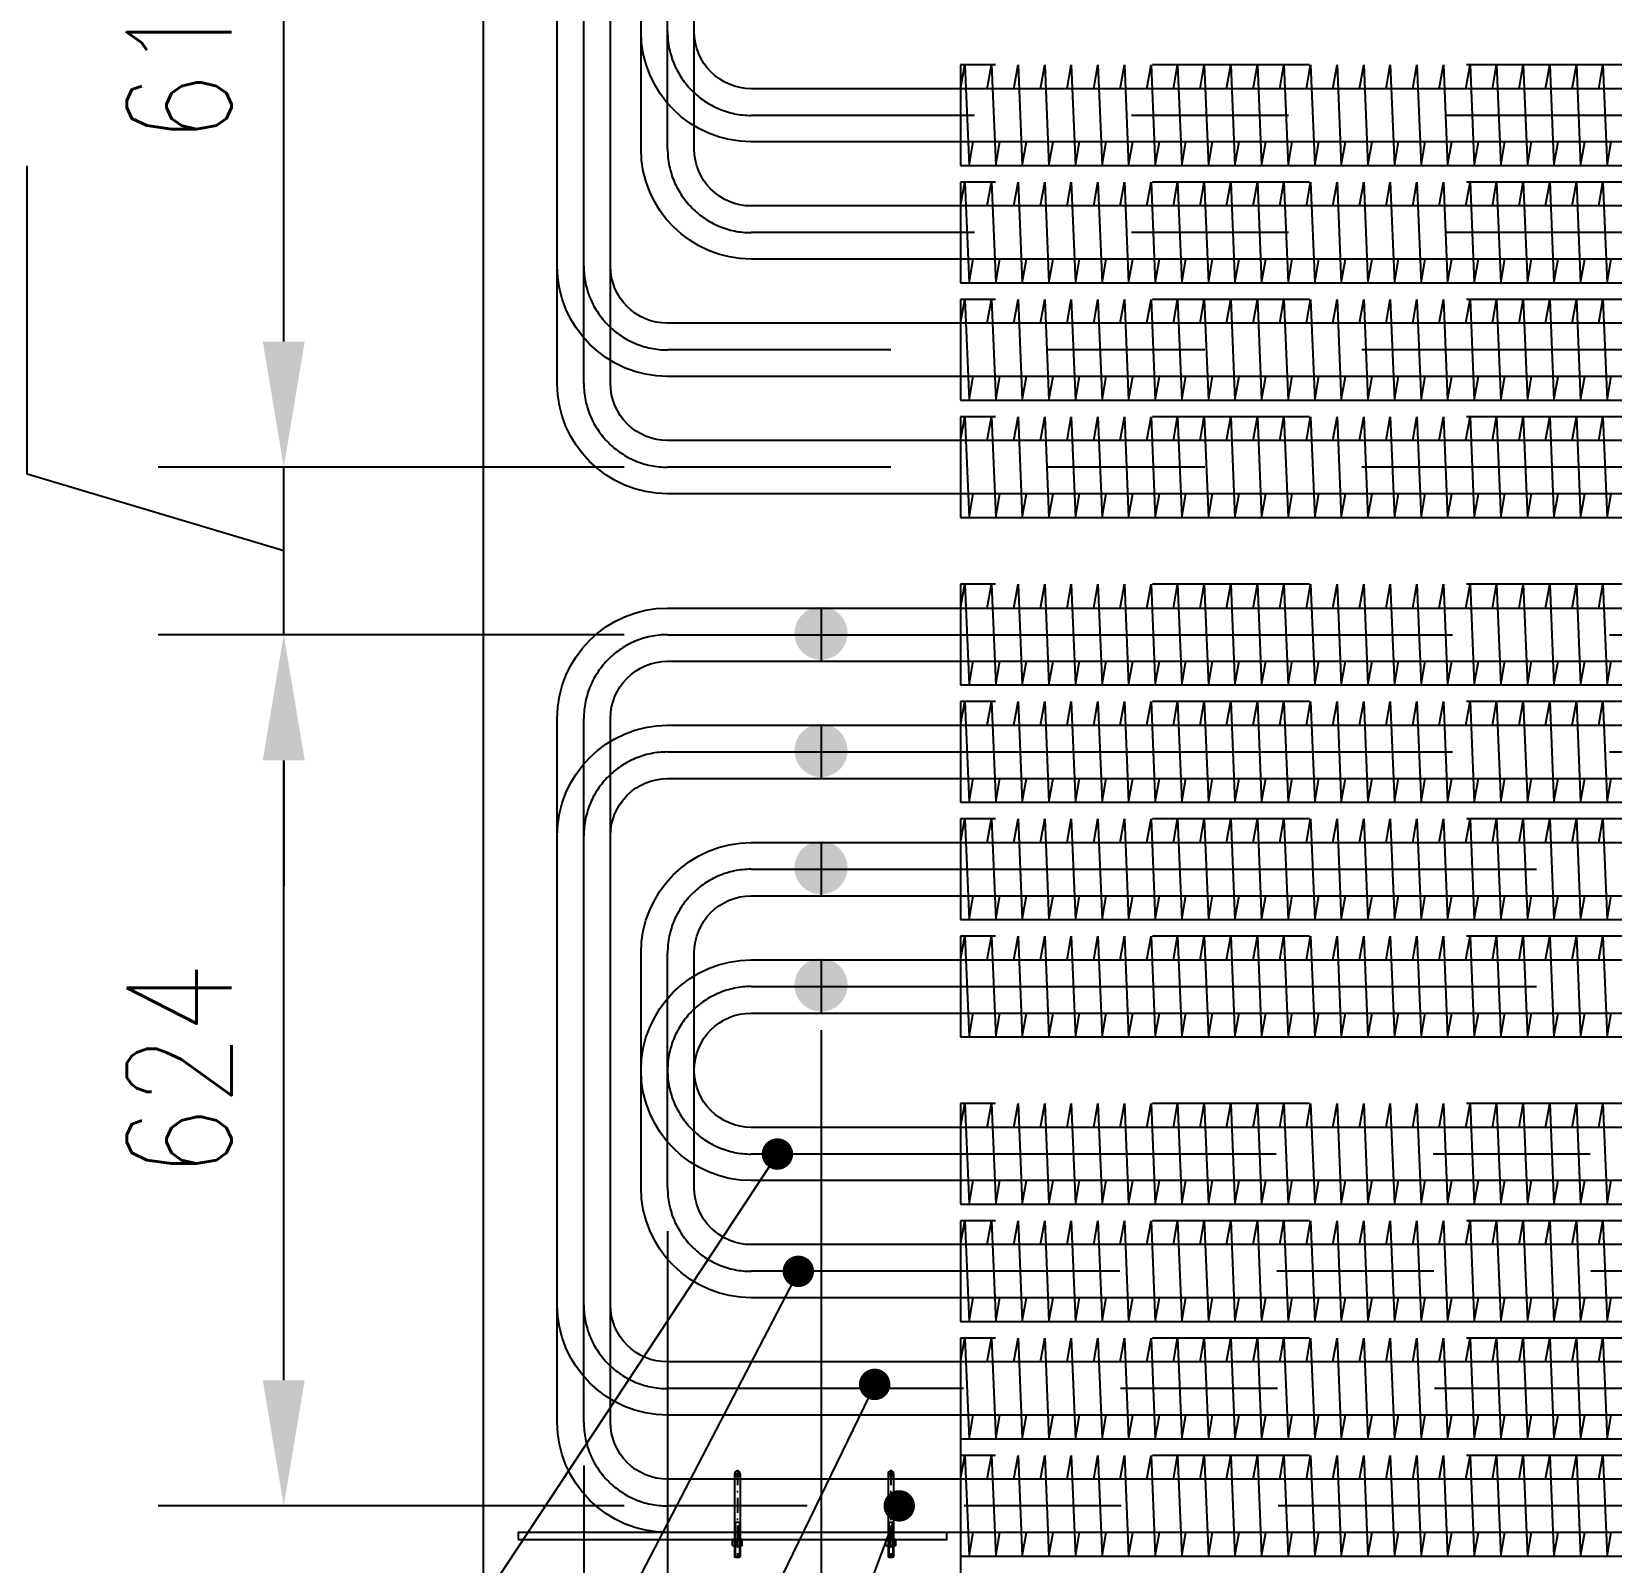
# Model space of a CAD drawing. Extents: x -4179 to 25200, y 0 to 17850.
# Drawn here: x 1633 to 2765, y 13338 to 14435 of the extents above; entities that cross this region are included whole.
import ezdxf

# ---------------------------------------------------------------- set-up
doc = ezdxf.new("R2010")
doc.units = 0
doc.header["$LTSCALE"] = 450
doc.header["$MEASUREMENT"] = 0
for name, pattern in [('CENTER', [2, 1.25, -0.25, 0.25, -0.25]), ('CENTSHORT', [0.22, 0.12, -0.05, 0, -0.05]), ('HIDSHORT', [0.18, 0.1, -0.08]), ('PHANTOM', [2.5, 1.25, -0.25, 0.25, -0.25, 0.25, -0.25])]:
    doc.linetypes.add(name, pattern=pattern)
for name, color, linetype in [('CEN', 1, 'CENTER'), ('DIM', 1, 'Continuous'), ('G', 3, 'Continuous'), ('HID1', 8, 'PHANTOM')]:
    doc.layers.add(name, color=color, linetype=linetype)
doc.styles.add('SIMP25', font='romans.shx', dxfattribs={"width": 0.8, "height": 75})
doc.dimstyles.get("Standard").update_dxf_attribs({"dimscale": 500.1, "dimtxt": 75, "dimasz": 0.18, "dimexe": 0.18, "dimexo": 0.0625, "dimgap": 0.075, "dimtad": 1, "dimdec": 0, "dimrnd": 0.5, "dimzin": 0, "dimdsep": 46, "dimtxsty": 'SIMP25', "dimcen": 0.09, "dimadec": 0, "dimazin": 0, "dimtfac": 1, "dimtdec": 0, "dimtmove": 1, "dimatfit": 3, "dimfxl": 1, "dimtolj": 1, "dimtzin": 0, "dimarcsym": 0})

# ---------------------------------------------------------------- blocks, each defined once
blk = doc.blocks.new('ShopWeld')
blk.add_hatch(color=256).paths.add_polyline_path([(19.1, 1.05, 1), (-19, 1.05, 1)])
blk = doc.blocks.new('*D5')
at = {"layer": 'Defpoints', "color": 0, "transparency": 16777216}
for p in [(1813.8, 14002.9), (2088.8, 14002.9), (2088.8, 13378.9)]:
    blk.add_point(p, dxfattribs=at)
at = {"layer": 'DIM', "color": 0, "lineweight": -2, "transparency": 16777216}
for p, q in [((2057.6, 14002.9), (1723.8, 14002.9)), ((1813.8, 13468.9), (1813.8, 13912.9)), ((2057.6, 13378.9), (1723.8, 13378.9))]:
    blk.add_line(p, q, dxfattribs=at)
at = {"layer": 'DIM', "color": 0, "transparency": 16777216}
for points in [[(1798.8, 13912.9), (1828.8, 13912.9), (1813.8, 14002.9)], [(1798.8, 13468.9), (1828.8, 13468.9), (1813.8, 13378.9)]]:
    blk.add_solid(points, dxfattribs=at)
at = {"layer": 'DIM', "color": 0, "transparency": 16777216, "insert": (1738.8, 13690.9), "char_height": 75, "attachment_point": 5, "rotation": 90, "style": 'SIMP25'}
blk.add_mtext('\\A1;624', dxfattribs=at)
blk = doc.blocks.new('*D6')
at = {"layer": 'Defpoints', "color": 0, "transparency": 16777216}
for p in [(1813.8, 14122.9), (2088.8, 14122.9), (2088.8, 14002.9)]:
    blk.add_point(p, dxfattribs=at)
at = {"layer": 'DIM', "color": 0, "lineweight": -2, "transparency": 16777216}
for p, q in [((1630, 14118), (1630, 14338.8)), ((1813.8, 14212.9), (1813.8, 14302.9)), ((1813.8, 14062.9), (1630, 14118)), ((2057.6, 14122.9), (1723.8, 14122.9)), ((1813.8, 14002.9), (1813.8, 14122.9)), ((1813.8, 14002.9), (1813.8, 14122.9)), ((2057.6, 14002.9), (1723.8, 14002.9)), ((1813.8, 13912.9), (1813.8, 13822.9))]:
    blk.add_line(p, q, dxfattribs=at)
at = {"layer": 'DIM', "color": 0, "transparency": 16777216}
for points in [[(1798.8, 14212.9), (1828.8, 14212.9), (1813.8, 14122.9)], [(1798.8, 13912.9), (1828.8, 13912.9), (1813.8, 14002.9)]]:
    blk.add_solid(points, dxfattribs=at)
at = {"layer": 'DIM', "color": 0, "transparency": 16777216, "insert": (1555, 14228.4), "char_height": 75, "attachment_point": 5, "rotation": 90, "style": 'SIMP25'}
blk.add_mtext('\\A1;120', dxfattribs=at)
blk = doc.blocks.new('*D10')
at = {"layer": 'Defpoints', "color": 0, "transparency": 16777216}
for p in [(2298.8, 13378.9), (11098.8, 13342.9), (2298.8, 11923.9)]:
    blk.add_point(p, dxfattribs=at)
at = {"layer": 'DIM', "color": 0, "lineweight": -2, "transparency": 16777216}
for p, q in [((2298.8, 13347.7), (2298.8, 11833.9)), ((11098.8, 13311.6), (11098.8, 11833.9)), ((11008.8, 11923.9), (2388.8, 11923.9))]:
    blk.add_line(p, q, dxfattribs=at)
at = {"layer": 'DIM', "color": 0, "transparency": 16777216}
for points in [[(2388.8, 11938.9), (2388.8, 11908.9), (2298.8, 11923.9)], [(11008.8, 11938.9), (11008.8, 11908.9), (11098.8, 11923.9)]]:
    blk.add_solid(points, dxfattribs=at)
at = {"layer": 'DIM', "color": 0, "transparency": 16777216, "insert": (6698.8, 12018.6), "char_height": 75, "attachment_point": 5, "style": 'SIMP25'}
blk.add_mtext('\\A1;8800 (FINNED LENGTH)', dxfattribs=at)
blk = doc.blocks.new('*D11')
at = {"layer": 'Defpoints', "color": 0, "transparency": 16777216}
for p in [(2088.8, 13606.9), (11248.8, 13115.4), (2088.8, 11698.9)]:
    blk.add_point(p, dxfattribs=at)
at = {"layer": 'DIM', "color": 0, "lineweight": -2, "transparency": 16777216}
for p, q in [((2088.8, 13575.7), (2088.8, 11608.9)), ((11248.8, 13084.2), (11248.8, 11608.9)), ((11158.8, 11698.9), (2178.8, 11698.9))]:
    blk.add_line(p, q, dxfattribs=at)
at = {"layer": 'DIM', "color": 0, "transparency": 16777216}
for points in [[(2178.8, 11713.9), (2178.8, 11683.9), (2088.8, 11698.9)], [(11158.8, 11713.9), (11158.8, 11683.9), (11248.8, 11698.9)]]:
    blk.add_solid(points, dxfattribs=at)
at = {"layer": 'DIM', "color": 0, "transparency": 16777216, "insert": (6668.8, 11773.9), "char_height": 75, "attachment_point": 5, "style": 'SIMP25'}
blk.add_mtext('\\A1;9160', dxfattribs=at)
blk = doc.blocks.new('_Oblique')
at = {"color": 0, "linetype": 'ByBlock', "lineweight": -2}
blk.add_line((-0.25, -0.25), (0.25, 0.25), dxfattribs=at)
blk = doc.blocks.new('*D12')
at = {"layer": 'Defpoints', "color": 0, "transparency": 16777216}
for p in [(2088.8, 13606.9), (2028.8, 13438.9), (2028.8, 11698.9)]:
    blk.add_point(p, dxfattribs=at)
at = {"layer": 'DIM', "color": 0, "lineweight": -2, "transparency": 16777216}
for p, q in [((2088.8, 13575.7), (2088.8, 11608.9)), ((2028.8, 13407.7), (2028.8, 11608.9)), ((2028.8, 11698.9), (1938.8, 11698.9)), ((2088.8, 11698.9), (2028.8, 11698.9)), ((2088.8, 11698.9), (2028.8, 11698.9)), ((2058.8, 11698.9), (2033.4, 11499.7)), ((2088.8, 11698.9), (2178.8, 11698.9)), ((2033.4, 11499.7), (1864.1, 11499.7))]:
    blk.add_line(p, q, dxfattribs=at)
at = {"layer": 'DIM', "color": 0, "lineweight": -2, "transparency": 16777216, "xscale": 90.018, "yscale": 90.018, "zscale": 90.018}
blk.add_blockref('_Oblique', (2028.8, 11698.9), dxfattribs=at)
at = {"layer": 'DIM', "color": 0, "lineweight": -2, "transparency": 16777216, "xscale": 90.018, "yscale": 90.018, "zscale": 90.018, "rotation": 180}
blk.add_blockref('_Oblique', (2088.8, 11698.9), dxfattribs=at)
at = {"layer": 'DIM', "color": 0, "transparency": 16777216, "insert": (1948.7, 11574.7), "char_height": 75, "attachment_point": 5, "style": 'SIMP25'}
blk.add_mtext('\\A1;60', dxfattribs=at)
blk = doc.blocks.new('*D13')
at = {"layer": 'Defpoints', "color": 0, "transparency": 16777216}
for p in [(2198.8, 13750.9), (2088.8, 13606.9), (2198.8, 11923.9)]:
    blk.add_point(p, dxfattribs=at)
at = {"layer": 'DIM', "color": 0, "lineweight": -2, "transparency": 16777216}
for p, q in [((2198.8, 13719.7), (2198.8, 11833.9)), ((2088.8, 13575.7), (2088.8, 11833.9)), ((1986.9, 12096.4), (1766.1, 12096.4)), ((2143.8, 11923.9), (1986.9, 12096.4)), ((2088.8, 11923.9), (2198.8, 11923.9))]:
    blk.add_line(p, q, dxfattribs=at)
at = {"layer": 'DIM', "color": 0, "lineweight": -2, "transparency": 16777216, "xscale": 90.018, "yscale": 90.018, "zscale": 90.018, "rotation": 180}
blk.add_blockref('_Oblique', (2088.8, 11923.9), dxfattribs=at)
at = {"layer": 'DIM', "color": 0, "lineweight": -2, "transparency": 16777216, "xscale": 90.018, "yscale": 90.018, "zscale": 90.018}
blk.add_blockref('_Oblique', (2198.8, 11923.9), dxfattribs=at)
at = {"layer": 'DIM', "color": 0, "transparency": 16777216, "insert": (1876.5, 12171.4), "char_height": 75, "attachment_point": 5, "style": 'SIMP25'}
blk.add_mtext('\\A1;110', dxfattribs=at)
blk = doc.blocks.new('*D14')
at = {"layer": 'Defpoints', "color": 0, "transparency": 16777216}
for p in [(2198.8, 13750.9), (2298.8, 13462.9), (2298.8, 11923.9)]:
    blk.add_point(p, dxfattribs=at)
at = {"layer": 'DIM', "color": 0, "lineweight": -2, "transparency": 16777216}
for p, q in [((2198.8, 13719.7), (2198.8, 11833.9)), ((2298.8, 13431.7), (2298.8, 11833.9)), ((2248.8, 11923.9), (2353.7, 12091.9)), ((2353.7, 12091.9), (2574.4, 12091.9)), ((2198.8, 11923.9), (2298.8, 11923.9))]:
    blk.add_line(p, q, dxfattribs=at)
at = {"layer": 'DIM', "color": 0, "lineweight": -2, "transparency": 16777216, "xscale": 90.018, "yscale": 90.018, "zscale": 90.018, "rotation": 180}
blk.add_blockref('_Oblique', (2198.8, 11923.9), dxfattribs=at)
at = {"layer": 'DIM', "color": 0, "lineweight": -2, "transparency": 16777216, "xscale": 90.018, "yscale": 90.018, "zscale": 90.018}
blk.add_blockref('_Oblique', (2298.8, 11923.9), dxfattribs=at)
at = {"layer": 'DIM', "color": 0, "transparency": 16777216, "insert": (2464, 12167), "char_height": 75, "attachment_point": 5, "style": 'SIMP25'}
blk.add_mtext('\\A1;100', dxfattribs=at)
blk = doc.blocks.new('*D17')
at = {"layer": 'Defpoints', "color": 0, "transparency": 16777216}
for p in [(1813.8, 14740.9), (2028.8, 14740.9), (2088.8, 14122.9)]:
    blk.add_point(p, dxfattribs=at)
at = {"layer": 'DIM', "color": 0, "lineweight": -2, "transparency": 16777216}
for p, q in [((1997.6, 14740.9), (1723.8, 14740.9)), ((1813.8, 14212.9), (1813.8, 14650.9)), ((2057.6, 14122.9), (1723.8, 14122.9))]:
    blk.add_line(p, q, dxfattribs=at)
at = {"layer": 'DIM', "color": 0, "transparency": 16777216}
for points in [[(1798.8, 14650.9), (1828.8, 14650.9), (1813.8, 14740.9)], [(1798.8, 14212.9), (1828.8, 14212.9), (1813.8, 14122.9)]]:
    blk.add_solid(points, dxfattribs=at)
at = {"layer": 'DIM', "color": 0, "transparency": 16777216, "insert": (1738.8, 14431.9), "char_height": 75, "attachment_point": 5, "rotation": 90, "style": 'SIMP25'}
blk.add_mtext('\\A1;618', dxfattribs=at)
blk = doc.blocks.new('NUT-M4-T')
at = {"color": 0, "linetype": 'ByBlock'}
for p, q in [((-3.5, 3.8), (-3.3, 4)), ((-3.5, 3.8), (-3.5, 0.2)), ((-3.5, 0.2), (-3.3, 0)), ((-3.3, 4), (3.3, 4)), ((-3.3, 0), (3.3, 0)), ((-1.7, 3.6), (-1.7, 0.4)), ((1.7, 3.6), (1.7, 0.4)), ((3.5, 3.8), (3.3, 4)), ((3.3, 0), (3.5, 0.2)), ((3.5, 3.8), (3.5, 0.2))]:
    blk.add_line(p, q, dxfattribs=at)
at = {"color": 1, "linetype": 'CENTSHORT'}
blk.add_line((0, 4.2), (0, -0.5), dxfattribs=at)
at = {"color": 0, "linetype": 'ByBlock'}
for centre, radius, start, end in [((-2.7, 2.6), 1.42, 45.6164, 121.21), ((-2.7, 1.4), 1.42, 238.79, 314.3836), ((0, 0.1), 3.95, 63.9922, 116.0078), ((0, 3.9), 3.95, 243.9922, 296.0078), ((2.7, 2.6), 1.42, 58.79, 134.3836), ((2.7, 1.4), 1.42, 225.6164, 301.21)]:
    blk.add_arc(centre, radius, start, end, dxfattribs=at)
blk = doc.blocks.new('AUcl_Typ2-M4_T38.1_F')
for p, q in [((-2, 36.5), (-1.5, 37)), ((-2, -23), (-2, 36.5)), ((2, 36.5), (-2, 36.5)), ((-1.5, 12), (-1.5, 37)), ((-1.5, 37), (1.5, 37)), ((1.5, 12), (1.5, 37)), ((1.5, 37), (2, 36.5)), ((2, -23), (2, 36.5))]:
    blk.add_line(p, q)
at = {"color": 1, "linetype": 'CENTSHORT', "ltscale": 0.2}
for p, q in [((0, -25.7), (0, 37)), ((2.2, -23), (-2.2, -23))]:
    blk.add_line(p, q, dxfattribs=at)
at = {"color": 0, "linetype": 'ByBlock'}
for p, q in [((-0.5, 24.6), (0.4, 24.1)), ((-2, 12), (2, 12))]:
    blk.add_line(p, q, dxfattribs=at)
blk.add_lwpolyline([(-3.5, 24.6), (-3.5, 24.1), (3.5, 24.1), (3.5, 24.6)], close=True, dxfattribs=at)
at = {"color": 1, "linetype": 'HIDSHORT'}
blk.add_arc((0, -23), 2, 0, 180, dxfattribs=at)
blk.add_arc((0, -23), 2, 180, 0)
at = {"color": 0, "linetype": 'ByBlock'}
blk.add_blockref('NUT-M4-T', (0, 24.6), dxfattribs=at)
blk = doc.blocks.new('LPEvap3-AntCh-Side-F')
at = {"color": 2}
blk.add_lwpolyline([(-107, -24.05), (200, -24.05), (200, -19.05), (-107, -19.05)], close=True, dxfattribs=at)
at = {"rotation": 180}
for p in [(50, 0), (160, 0)]:
    blk.add_blockref('AUcl_Typ2-M4_T38.1_F', p, dxfattribs=at)

msp = doc.modelspace()

# ---------------------------------------------------------------- linework, layer by layer
for p, q in [((2198.8, 14022), (2198.8, 13983.9)), ((2198.8, 13938), (2198.8, 13899.9)), ((2198.8, 13854), (2198.8, 13815.9)), ((2198.8, 13770), (2198.8, 13731.9)), ((11524.8, 13650), (2148.8, 13650)), ((11524.8, 13611.9), (2148.8, 13611.9)), ((11412.8, 13566), (2148.8, 13566)), ((11412.8, 13527.9), (2148.8, 13527.9)), ((11300.8, 13482), (2088.8, 13482)), ((11300.8, 13443.9), (2088.8, 13443.9)), ((11188.8, 13398), (2088.8, 13398)), ((11188.8, 13359.9), (2088.8, 13359.9))]:
    msp.add_line(p, q)
for points in [[(2088.8, 14103.9, -0.414014), (2009.8, 14182.9), (2009.8, 14683.9)], [(2088.8, 14142, -0.413978), (2047.9, 14182.9), (2047.9, 14683.9)], [(2088.8, 14187.9, -0.414014), (2009.8, 14266.9), (2009.8, 14599.9)], [(2088.8, 14226, -0.413978), (2047.9, 14266.9), (2047.9, 14599.9)], [(2148.8, 14271.9, -0.414014), (2069.8, 14350.9), (2069.8, 14518.9)], [(2148.8, 14310, -0.413978), (2107.9, 14350.9), (2107.9, 14518.9)], [(2148.8, 14355.9, -0.414), (2069.8, 14434.9)], [(2148.8, 14394, -0.414), (2107.9, 14434.9)], [(2148.8, 13650, -0.41395), (2107.9, 13690.9, -0.41395), (2148.8, 13731.9), (11308.8, 13731.9, 0.414), (11387.9, 13810.9), (11387.9, 14314.9, 0.414), (11308.8, 14394), (2148.8, 14394)], [(2148.8, 13611.9, -0.414026), (2069.8, 13690.9, -0.414026), (2148.8, 13770), (11308.8, 13770, 0.414), (11349.8, 13810.9), (11349.8, 14314.9, 0.414), (11308.8, 14355.9), (2148.8, 14355.9)], [(2148.8, 13566, -0.414), (2107.9, 13606.9), (2107.9, 13774.9, -0.414), (2148.8, 13815.9), (11308.8, 13815.9, 0.414), (11387.9, 13894.9), (11387.9, 14230.9, 0.414), (11308.8, 14310), (2148.8, 14310)], [(2148.8, 13527.9, -0.414), (2069.8, 13606.9), (2069.8, 13774.9, -0.414), (2148.8, 13854), (11308.8, 13854, 0.414), (11349.8, 13894.9), (11349.8, 14230.9, 0.414), (11308.8, 14271.9), (2148.8, 14271.9)], [(2088.8, 13482, -0.414), (2047.9, 13522.9), (2047.9, 13858.9, -0.414), (2088.8, 13899.9), (11248.8, 13899.9, 0.414), (11327.9, 13978.9), (11327.9, 14146.9, 0.414), (11248.8, 14226), (2088.8, 14226)], [(2088.8, 13443.9, -0.414), (2009.8, 13522.9), (2009.8, 13858.9, -0.414), (2088.8, 13938), (11248.8, 13938, 0.414), (11289.8, 13978.9), (11289.8, 14146.9, 0.414), (11248.8, 14187.9), (2088.8, 14187.9)], [(2088.8, 13398, -0.414), (2047.9, 13438.9), (2047.9, 13942.9, -0.414), (2088.8, 13983.9), (11248.8, 13983.9, 0.414026), (11327.9, 14062.9, 0.414026), (11248.8, 14142), (2088.8, 14142)], [(2088.8, 13359.9, -0.414), (2009.8, 13438.9), (2009.8, 13942.9, -0.414), (2088.8, 14022), (11248.8, 14022, 0.41395), (11289.8, 14062.9, 0.41395), (11248.8, 14103.9), (2088.8, 14103.9)]]:
    msp.add_lwpolyline(points, format="xyb")
at = {"layer": 'CEN'}
for p, q in [((11524.8, 13630.9), (2148.8, 13630.9)), ((11412.8, 13546.9), (2148.8, 13546.9)), ((11300.8, 13462.9), (2088.8, 13462.9)), ((11188.8, 13378.9), (2088.8, 13378.9))]:
    msp.add_line(p, q, dxfattribs=at)
for points in [[(2088.8, 14122.9, -0.414), (2028.8, 14182.9), (2028.8, 14683.9)], [(2088.8, 14206.9, -0.414), (2028.8, 14266.9), (2028.8, 14599.9)], [(2148.8, 14290.9, -0.414), (2088.8, 14350.9), (2088.8, 14518.9)], [(2148.8, 14374.9, -0.414), (2088.8, 14434.9), (2088.8, 14434.9)], [(2148.8, 13630.9, -0.414), (2088.8, 13690.9), (2088.8, 13690.9, -0.414), (2148.8, 13750.9), (11308.8, 13750.9, 0.414), (11368.8, 13810.9), (11368.8, 14314.9, 0.414), (11308.8, 14374.9), (2148.8, 14374.9)], [(2148.8, 13546.9, -0.414), (2088.8, 13606.9), (2088.8, 13774.9, -0.414), (2148.8, 13834.9), (11308.8, 13834.9, 0.414), (11368.8, 13894.9), (11368.8, 14230.9, 0.414), (11308.8, 14290.9), (2148.8, 14290.9)], [(2088.8, 13462.9, -0.414), (2028.8, 13522.9), (2028.8, 13858.9, -0.414), (2088.8, 13918.9), (11248.8, 13918.9, 0.414), (11308.8, 13978.9), (11308.8, 14146.9, 0.414), (11248.8, 14206.9), (2088.8, 14206.9)], [(2088.8, 13378.9, -0.414), (2028.8, 13438.9), (2028.8, 13942.9, -0.414), (2088.8, 14002.9), (11248.8, 14002.9, 0.414), (11308.8, 14062.9), (11308.8, 14062.9, 0.414), (11248.8, 14122.9), (2088.8, 14122.9)]]:
    msp.add_lwpolyline(points, format="xyb", dxfattribs=at)
for points in [[(2298.8, 14394), (2301.8, 14411), (2304.8, 14338.9), (2307.8, 14355.9)], [(2317.9, 14394), (2320.9, 14411), (2323.9, 14338.9), (2326.9, 14355.9)], [(2336.9, 14394), (2339.9, 14411), (2342.9, 14338.9), (2345.9, 14355.9)], [(2356, 14394), (2359, 14411), (2362, 14338.9), (2365, 14355.9)], [(2375, 14394), (2378, 14411), (2381, 14338.9), (2384, 14355.9)], [(2394.1, 14394), (2397.1, 14411), (2400.1, 14338.9), (2403.1, 14355.9)], [(2413.1, 14394), (2416.1, 14411), (2419.1, 14338.9), (2422.1, 14355.9)], [(2432.2, 14394), (2435.2, 14411), (2438.2, 14338.9), (2441.2, 14355.9)], [(2451.2, 14394), (2454.2, 14411), (2457.2, 14338.9), (2460.2, 14355.9)], [(2470.3, 14394), (2473.3, 14411), (2476.3, 14338.9), (2479.3, 14355.9)], [(2489.3, 14394), (2492.3, 14411), (2495.3, 14338.9), (2498.3, 14355.9)], [(2508.4, 14394), (2511.4, 14411), (2514.4, 14338.9), (2517.4, 14355.9)], [(2527.4, 14394), (2530.4, 14411), (2533.4, 14338.9), (2536.4, 14355.9)], [(2546.5, 14394), (2549.5, 14411), (2552.5, 14338.9), (2555.5, 14355.9)], [(2565.5, 14394), (2568.5, 14411), (2571.5, 14338.9), (2574.5, 14355.9)], [(2584.6, 14394), (2587.6, 14411), (2590.6, 14338.9), (2593.6, 14355.9)], [(2603.6, 14394), (2606.6, 14411), (2609.6, 14338.9), (2612.6, 14355.9)], [(2622.7, 14394), (2625.7, 14411), (2628.7, 14338.9), (2631.7, 14355.9)], [(2641.7, 14394), (2644.7, 14411), (2647.7, 14338.9), (2650.7, 14355.9)], [(2660.8, 14394), (2663.8, 14411), (2666.8, 14338.9), (2669.8, 14355.9)], [(2679.8, 14394), (2682.8, 14411), (2685.8, 14338.9), (2688.8, 14355.9)], [(2698.9, 14394), (2701.9, 14411), (2704.9, 14338.9), (2707.9, 14355.9)], [(2717.9, 14394), (2720.9, 14411), (2723.9, 14338.9), (2726.9, 14355.9)], [(2737, 14394), (2740, 14411), (2743, 14338.9), (2746, 14355.9)], [(2756, 14394), (2759, 14411), (2762, 14338.9), (2765, 14355.9)], [(2298.8, 14310), (2301.8, 14327), (2304.8, 14254.9), (2307.8, 14271.9)], [(2317.9, 14310), (2320.9, 14327), (2323.9, 14254.9), (2326.9, 14271.9)], [(2336.9, 14310), (2339.9, 14327), (2342.9, 14254.9), (2345.9, 14271.9)], [(2356, 14310), (2359, 14327), (2362, 14254.9), (2365, 14271.9)], [(2375, 14310), (2378, 14327), (2381, 14254.9), (2384, 14271.9)], [(2394.1, 14310), (2397.1, 14327), (2400.1, 14254.9), (2403.1, 14271.9)], [(2413.1, 14310), (2416.1, 14327), (2419.1, 14254.9), (2422.1, 14271.9)], [(2432.2, 14310), (2435.2, 14327), (2438.2, 14254.9), (2441.2, 14271.9)], [(2451.2, 14310), (2454.2, 14327), (2457.2, 14254.9), (2460.2, 14271.9)], [(2470.3, 14310), (2473.3, 14327), (2476.3, 14254.9), (2479.3, 14271.9)], [(2489.3, 14310), (2492.3, 14327), (2495.3, 14254.9), (2498.3, 14271.9)], [(2508.4, 14310), (2511.4, 14327), (2514.4, 14254.9), (2517.4, 14271.9)], [(2527.4, 14310), (2530.4, 14327), (2533.4, 14254.9), (2536.4, 14271.9)], [(2546.5, 14310), (2549.5, 14327), (2552.5, 14254.9), (2555.5, 14271.9)], [(2565.5, 14310), (2568.5, 14327), (2571.5, 14254.9), (2574.5, 14271.9)], [(2584.6, 14310), (2587.6, 14327), (2590.6, 14254.9), (2593.6, 14271.9)], [(2603.6, 14310), (2606.6, 14327), (2609.6, 14254.9), (2612.6, 14271.9)], [(2622.7, 14310), (2625.7, 14327), (2628.7, 14254.9), (2631.7, 14271.9)], [(2641.7, 14310), (2644.7, 14327), (2647.7, 14254.9), (2650.7, 14271.9)], [(2660.8, 14310), (2663.8, 14327), (2666.8, 14254.9), (2669.8, 14271.9)], [(2679.8, 14310), (2682.8, 14327), (2685.8, 14254.9), (2688.8, 14271.9)], [(2698.9, 14310), (2701.9, 14327), (2704.9, 14254.9), (2707.9, 14271.9)], [(2717.9, 14310), (2720.9, 14327), (2723.9, 14254.9), (2726.9, 14271.9)], [(2737, 14310), (2740, 14327), (2743, 14254.9), (2746, 14271.9)], [(2756, 14310), (2759, 14327), (2762, 14254.9), (2765, 14271.9)], [(2298.8, 14226), (2301.8, 14243), (2304.8, 14170.9), (2307.8, 14187.9)], [(2317.9, 14226), (2320.9, 14243), (2323.9, 14170.9), (2326.9, 14187.9)], [(2336.9, 14226), (2339.9, 14243), (2342.9, 14170.9), (2345.9, 14187.9)], [(2356, 14226), (2359, 14243), (2362, 14170.9), (2365, 14187.9)], [(2375, 14226), (2378, 14243), (2381, 14170.9), (2384, 14187.9)], [(2394.1, 14226), (2397.1, 14243), (2400.1, 14170.9), (2403.1, 14187.9)], [(2413.1, 14226), (2416.1, 14243), (2419.1, 14170.9), (2422.1, 14187.9)], [(2432.2, 14226), (2435.2, 14243), (2438.2, 14170.9), (2441.2, 14187.9)], [(2451.2, 14226), (2454.2, 14243), (2457.2, 14170.9), (2460.2, 14187.9)], [(2470.3, 14226), (2473.3, 14243), (2476.3, 14170.9), (2479.3, 14187.9)], [(2489.3, 14226), (2492.3, 14243), (2495.3, 14170.9), (2498.3, 14187.9)], [(2508.4, 14226), (2511.4, 14243), (2514.4, 14170.9), (2517.4, 14187.9)], [(2527.4, 14226), (2530.4, 14243), (2533.4, 14170.9), (2536.4, 14187.9)], [(2546.5, 14226), (2549.5, 14243), (2552.5, 14170.9), (2555.5, 14187.9)], [(2565.5, 14226), (2568.5, 14243), (2571.5, 14170.9), (2574.5, 14187.9)], [(2584.6, 14226), (2587.6, 14243), (2590.6, 14170.9), (2593.6, 14187.9)], [(2603.6, 14226), (2606.6, 14243), (2609.6, 14170.9), (2612.6, 14187.9)], [(2622.7, 14226), (2625.7, 14243), (2628.7, 14170.9), (2631.7, 14187.9)], [(2641.7, 14226), (2644.7, 14243), (2647.7, 14170.9), (2650.7, 14187.9)], [(2660.8, 14226), (2663.8, 14243), (2666.8, 14170.9), (2669.8, 14187.9)], [(2679.8, 14226), (2682.8, 14243), (2685.8, 14170.9), (2688.8, 14187.9)], [(2698.9, 14226), (2701.9, 14243), (2704.9, 14170.9), (2707.9, 14187.9)], [(2717.9, 14226), (2720.9, 14243), (2723.9, 14170.9), (2726.9, 14187.9)], [(2737, 14226), (2740, 14243), (2743, 14170.9), (2746, 14187.9)], [(2756, 14226), (2759, 14243), (2762, 14170.9), (2765, 14187.9)], [(2298.8, 14142), (2301.8, 14159), (2304.8, 14086.9), (2307.8, 14103.9)], [(2317.9, 14142), (2320.9, 14159), (2323.9, 14086.9), (2326.9, 14103.9)], [(2336.9, 14142), (2339.9, 14159), (2342.9, 14086.9), (2345.9, 14103.9)], [(2356, 14142), (2359, 14159), (2362, 14086.9), (2365, 14103.9)], [(2375, 14142), (2378, 14159), (2381, 14086.9), (2384, 14103.9)], [(2394.1, 14142), (2397.1, 14159), (2400.1, 14086.9), (2403.1, 14103.9)], [(2413.1, 14142), (2416.1, 14159), (2419.1, 14086.9), (2422.1, 14103.9)], [(2432.2, 14142), (2435.2, 14159), (2438.2, 14086.9), (2441.2, 14103.9)], [(2451.2, 14142), (2454.2, 14159), (2457.2, 14086.9), (2460.2, 14103.9)], [(2470.3, 14142), (2473.3, 14159), (2476.3, 14086.9), (2479.3, 14103.9)], [(2489.3, 14142), (2492.3, 14159), (2495.3, 14086.9), (2498.3, 14103.9)], [(2508.4, 14142), (2511.4, 14159), (2514.4, 14086.9), (2517.4, 14103.9)], [(2527.4, 14142), (2530.4, 14159), (2533.4, 14086.9), (2536.4, 14103.9)], [(2546.5, 14142), (2549.5, 14159), (2552.5, 14086.9), (2555.5, 14103.9)], [(2565.5, 14142), (2568.5, 14159), (2571.5, 14086.9), (2574.5, 14103.9)], [(2584.6, 14142), (2587.6, 14159), (2590.6, 14086.9), (2593.6, 14103.9)], [(2603.6, 14142), (2606.6, 14159), (2609.6, 14086.9), (2612.6, 14103.9)], [(2622.7, 14142), (2625.7, 14159), (2628.7, 14086.9), (2631.7, 14103.9)], [(2641.7, 14142), (2644.7, 14159), (2647.7, 14086.9), (2650.7, 14103.9)], [(2660.8, 14142), (2663.8, 14159), (2666.8, 14086.9), (2669.8, 14103.9)], [(2679.8, 14142), (2682.8, 14159), (2685.8, 14086.9), (2688.8, 14103.9)], [(2698.9, 14142), (2701.9, 14159), (2704.9, 14086.9), (2707.9, 14103.9)], [(2717.9, 14142), (2720.9, 14159), (2723.9, 14086.9), (2726.9, 14103.9)], [(2737, 14142), (2740, 14159), (2743, 14086.9), (2746, 14103.9)], [(2756, 14142), (2759, 14159), (2762, 14086.9), (2765, 14103.9)], [(2298.8, 14022), (2301.8, 14039), (2304.8, 13966.9), (2307.8, 13983.9)], [(2317.9, 14022), (2320.9, 14039), (2323.9, 13966.9), (2326.9, 13983.9)], [(2336.9, 14022), (2339.9, 14039), (2342.9, 13966.9), (2345.9, 13983.9)], [(2356, 14022), (2359, 14039), (2362, 13966.9), (2365, 13983.9)], [(2375, 14022), (2378, 14039), (2381, 13966.9), (2384, 13983.9)], [(2394.1, 14022), (2397.1, 14039), (2400.1, 13966.9), (2403.1, 13983.9)], [(2413.1, 14022), (2416.1, 14039), (2419.1, 13966.9), (2422.1, 13983.9)], [(2432.2, 14022), (2435.2, 14039), (2438.2, 13966.9), (2441.2, 13983.9)], [(2451.2, 14022), (2454.2, 14039), (2457.2, 13966.9), (2460.2, 13983.9)], [(2470.3, 14022), (2473.3, 14039), (2476.3, 13966.9), (2479.3, 13983.9)], [(2489.3, 14022), (2492.3, 14039), (2495.3, 13966.9), (2498.3, 13983.9)], [(2508.4, 14022), (2511.4, 14039), (2514.4, 13966.9), (2517.4, 13983.9)], [(2527.4, 14022), (2530.4, 14039), (2533.4, 13966.9), (2536.4, 13983.9)], [(2546.5, 14022), (2549.5, 14039), (2552.5, 13966.9), (2555.5, 13983.9)], [(2565.5, 14022), (2568.5, 14039), (2571.5, 13966.9), (2574.5, 13983.9)], [(2584.6, 14022), (2587.6, 14039), (2590.6, 13966.9), (2593.6, 13983.9)], [(2603.6, 14022), (2606.6, 14039), (2609.6, 13966.9), (2612.6, 13983.9)], [(2622.7, 14022), (2625.7, 14039), (2628.7, 13966.9), (2631.7, 13983.9)], [(2641.7, 14022), (2644.7, 14039), (2647.7, 13966.9), (2650.7, 13983.9)], [(2660.8, 14022), (2663.8, 14039), (2666.8, 13966.9), (2669.8, 13983.9)], [(2679.8, 14022), (2682.8, 14039), (2685.8, 13966.9), (2688.8, 13983.9)], [(2698.9, 14022), (2701.9, 14039), (2704.9, 13966.9), (2707.9, 13983.9)], [(2717.9, 14022), (2720.9, 14039), (2723.9, 13966.9), (2726.9, 13983.9)], [(2737, 14022), (2740, 14039), (2743, 13966.9), (2746, 13983.9)], [(2756, 14022), (2759, 14039), (2762, 13966.9), (2765, 13983.9)], [(2298.8, 13938), (2301.8, 13955), (2304.8, 13882.9), (2307.8, 13899.9)], [(2317.9, 13938), (2320.9, 13955), (2323.9, 13882.9), (2326.9, 13899.9)], [(2336.9, 13938), (2339.9, 13955), (2342.9, 13882.9), (2345.9, 13899.9)], [(2356, 13938), (2359, 13955), (2362, 13882.9), (2365, 13899.9)], [(2375, 13938), (2378, 13955), (2381, 13882.9), (2384, 13899.9)], [(2394.1, 13938), (2397.1, 13955), (2400.1, 13882.9), (2403.1, 13899.9)], [(2413.1, 13938), (2416.1, 13955), (2419.1, 13882.9), (2422.1, 13899.9)], [(2432.2, 13938), (2435.2, 13955), (2438.2, 13882.9), (2441.2, 13899.9)], [(2451.2, 13938), (2454.2, 13955), (2457.2, 13882.9), (2460.2, 13899.9)], [(2470.3, 13938), (2473.3, 13955), (2476.3, 13882.9), (2479.3, 13899.9)], [(2489.3, 13938), (2492.3, 13955), (2495.3, 13882.9), (2498.3, 13899.9)], [(2508.4, 13938), (2511.4, 13955), (2514.4, 13882.9), (2517.4, 13899.9)], [(2527.4, 13938), (2530.4, 13955), (2533.4, 13882.9), (2536.4, 13899.9)], [(2546.5, 13938), (2549.5, 13955), (2552.5, 13882.9), (2555.5, 13899.9)], [(2565.5, 13938), (2568.5, 13955), (2571.5, 13882.9), (2574.5, 13899.9)], [(2584.6, 13938), (2587.6, 13955), (2590.6, 13882.9), (2593.6, 13899.9)], [(2603.6, 13938), (2606.6, 13955), (2609.6, 13882.9), (2612.6, 13899.9)], [(2622.7, 13938), (2625.7, 13955), (2628.7, 13882.9), (2631.7, 13899.9)], [(2641.7, 13938), (2644.7, 13955), (2647.7, 13882.9), (2650.7, 13899.9)], [(2660.8, 13938), (2663.8, 13955), (2666.8, 13882.9), (2669.8, 13899.9)], [(2679.8, 13938), (2682.8, 13955), (2685.8, 13882.9), (2688.8, 13899.9)], [(2698.9, 13938), (2701.9, 13955), (2704.9, 13882.9), (2707.9, 13899.9)], [(2717.9, 13938), (2720.9, 13955), (2723.9, 13882.9), (2726.9, 13899.9)], [(2737, 13938), (2740, 13955), (2743, 13882.9), (2746, 13899.9)], [(2756, 13938), (2759, 13955), (2762, 13882.9), (2765, 13899.9)], [(2298.8, 13854), (2301.8, 13871), (2304.8, 13798.9), (2307.8, 13815.9)], [(2317.9, 13854), (2320.9, 13871), (2323.9, 13798.9), (2326.9, 13815.9)], [(2336.9, 13854), (2339.9, 13871), (2342.9, 13798.9), (2345.9, 13815.9)], [(2356, 13854), (2359, 13871), (2362, 13798.9), (2365, 13815.9)], [(2375, 13854), (2378, 13871), (2381, 13798.9), (2384, 13815.9)], [(2394.1, 13854), (2397.1, 13871), (2400.1, 13798.9), (2403.1, 13815.9)], [(2413.1, 13854), (2416.1, 13871), (2419.1, 13798.9), (2422.1, 13815.9)], [(2432.2, 13854), (2435.2, 13871), (2438.2, 13798.9), (2441.2, 13815.9)], [(2451.2, 13854), (2454.2, 13871), (2457.2, 13798.9), (2460.2, 13815.9)], [(2470.3, 13854), (2473.3, 13871), (2476.3, 13798.9), (2479.3, 13815.9)], [(2489.3, 13854), (2492.3, 13871), (2495.3, 13798.9), (2498.3, 13815.9)], [(2508.4, 13854), (2511.4, 13871), (2514.4, 13798.9), (2517.4, 13815.9)], [(2527.4, 13854), (2530.4, 13871), (2533.4, 13798.9), (2536.4, 13815.9)], [(2546.5, 13854), (2549.5, 13871), (2552.5, 13798.9), (2555.5, 13815.9)], [(2565.5, 13854), (2568.5, 13871), (2571.5, 13798.9), (2574.5, 13815.9)], [(2584.6, 13854), (2587.6, 13871), (2590.6, 13798.9), (2593.6, 13815.9)], [(2603.6, 13854), (2606.6, 13871), (2609.6, 13798.9), (2612.6, 13815.9)], [(2622.7, 13854), (2625.7, 13871), (2628.7, 13798.9), (2631.7, 13815.9)], [(2641.7, 13854), (2644.7, 13871), (2647.7, 13798.9), (2650.7, 13815.9)], [(2660.8, 13854), (2663.8, 13871), (2666.8, 13798.9), (2669.8, 13815.9)], [(2679.8, 13854), (2682.8, 13871), (2685.8, 13798.9), (2688.8, 13815.9)], [(2698.9, 13854), (2701.9, 13871), (2704.9, 13798.9), (2707.9, 13815.9)], [(2717.9, 13854), (2720.9, 13871), (2723.9, 13798.9), (2726.9, 13815.9)], [(2737, 13854), (2740, 13871), (2743, 13798.9), (2746, 13815.9)], [(2756, 13854), (2759, 13871), (2762, 13798.9), (2765, 13815.9)], [(2298.8, 13770), (2301.8, 13787), (2304.8, 13714.9), (2307.8, 13731.9)], [(2317.9, 13770), (2320.9, 13787), (2323.9, 13714.9), (2326.9, 13731.9)], [(2336.9, 13770), (2339.9, 13787), (2342.9, 13714.9), (2345.9, 13731.9)], [(2356, 13770), (2359, 13787), (2362, 13714.9), (2365, 13731.9)], [(2375, 13770), (2378, 13787), (2381, 13714.9), (2384, 13731.9)], [(2394.1, 13770), (2397.1, 13787), (2400.1, 13714.9), (2403.1, 13731.9)], [(2413.1, 13770), (2416.1, 13787), (2419.1, 13714.9), (2422.1, 13731.9)], [(2432.2, 13770), (2435.2, 13787), (2438.2, 13714.9), (2441.2, 13731.9)], [(2451.2, 13770), (2454.2, 13787), (2457.2, 13714.9), (2460.2, 13731.9)], [(2470.3, 13770), (2473.3, 13787), (2476.3, 13714.9), (2479.3, 13731.9)], [(2489.3, 13770), (2492.3, 13787), (2495.3, 13714.9), (2498.3, 13731.9)], [(2508.4, 13770), (2511.4, 13787), (2514.4, 13714.9), (2517.4, 13731.9)], [(2527.4, 13770), (2530.4, 13787), (2533.4, 13714.9), (2536.4, 13731.9)], [(2546.5, 13770), (2549.5, 13787), (2552.5, 13714.9), (2555.5, 13731.9)], [(2565.5, 13770), (2568.5, 13787), (2571.5, 13714.9), (2574.5, 13731.9)], [(2584.6, 13770), (2587.6, 13787), (2590.6, 13714.9), (2593.6, 13731.9)], [(2603.6, 13770), (2606.6, 13787), (2609.6, 13714.9), (2612.6, 13731.9)], [(2622.7, 13770), (2625.7, 13787), (2628.7, 13714.9), (2631.7, 13731.9)], [(2641.7, 13770), (2644.7, 13787), (2647.7, 13714.9), (2650.7, 13731.9)], [(2660.8, 13770), (2663.8, 13787), (2666.8, 13714.9), (2669.8, 13731.9)], [(2679.8, 13770), (2682.8, 13787), (2685.8, 13714.9), (2688.8, 13731.9)], [(2698.9, 13770), (2701.9, 13787), (2704.9, 13714.9), (2707.9, 13731.9)], [(2717.9, 13770), (2720.9, 13787), (2723.9, 13714.9), (2726.9, 13731.9)], [(2737, 13770), (2740, 13787), (2743, 13714.9), (2746, 13731.9)], [(2756, 13770), (2759, 13787), (2762, 13714.9), (2765, 13731.9)], [(2298.8, 13650), (2301.8, 13667), (2304.8, 13594.9), (2307.8, 13611.9)], [(2317.9, 13650), (2320.9, 13667), (2323.9, 13594.9), (2326.9, 13611.9)], [(2336.9, 13650), (2339.9, 13667), (2342.9, 13594.9), (2345.9, 13611.9)], [(2356, 13650), (2359, 13667), (2362, 13594.9), (2365, 13611.9)], [(2375, 13650), (2378, 13667), (2381, 13594.9), (2384, 13611.9)], [(2394.1, 13650), (2397.1, 13667), (2400.1, 13594.9), (2403.1, 13611.9)], [(2413.1, 13650), (2416.1, 13667), (2419.1, 13594.9), (2422.1, 13611.9)], [(2432.2, 13650), (2435.2, 13667), (2438.2, 13594.9), (2441.2, 13611.9)], [(2451.2, 13650), (2454.2, 13667), (2457.2, 13594.9), (2460.2, 13611.9)], [(2470.3, 13650), (2473.3, 13667), (2476.3, 13594.9), (2479.3, 13611.9)], [(2489.3, 13650), (2492.3, 13667), (2495.3, 13594.9), (2498.3, 13611.9)], [(2508.4, 13650), (2511.4, 13667), (2514.4, 13594.9), (2517.4, 13611.9)], [(2527.4, 13650), (2530.4, 13667), (2533.4, 13594.9), (2536.4, 13611.9)], [(2546.5, 13650), (2549.5, 13667), (2552.5, 13594.9), (2555.5, 13611.9)], [(2565.5, 13650), (2568.5, 13667), (2571.5, 13594.9), (2574.5, 13611.9)], [(2584.6, 13650), (2587.6, 13667), (2590.6, 13594.9), (2593.6, 13611.9)], [(2603.6, 13650), (2606.6, 13667), (2609.6, 13594.9), (2612.6, 13611.9)], [(2622.7, 13650), (2625.7, 13667), (2628.7, 13594.9), (2631.7, 13611.9)], [(2641.7, 13650), (2644.7, 13667), (2647.7, 13594.9), (2650.7, 13611.9)], [(2660.8, 13650), (2663.8, 13667), (2666.8, 13594.9), (2669.8, 13611.9)], [(2679.8, 13650), (2682.8, 13667), (2685.8, 13594.9), (2688.8, 13611.9)], [(2698.9, 13650), (2701.9, 13667), (2704.9, 13594.9), (2707.9, 13611.9)], [(2717.9, 13650), (2720.9, 13667), (2723.9, 13594.9), (2726.9, 13611.9)], [(2737, 13650), (2740, 13667), (2743, 13594.9), (2746, 13611.9)], [(2756, 13650), (2759, 13667), (2762, 13594.9), (2765, 13611.9)], [(2298.8, 13566), (2301.8, 13583), (2304.8, 13510.9), (2307.8, 13527.9)], [(2317.9, 13566), (2320.9, 13583), (2323.9, 13510.9), (2326.9, 13527.9)], [(2336.9, 13566), (2339.9, 13583), (2342.9, 13510.9), (2345.9, 13527.9)], [(2356, 13566), (2359, 13583), (2362, 13510.9), (2365, 13527.9)], [(2375, 13566), (2378, 13583), (2381, 13510.9), (2384, 13527.9)], [(2394.1, 13566), (2397.1, 13583), (2400.1, 13510.9), (2403.1, 13527.9)], [(2413.1, 13566), (2416.1, 13583), (2419.1, 13510.9), (2422.1, 13527.9)], [(2432.2, 13566), (2435.2, 13583), (2438.2, 13510.9), (2441.2, 13527.9)], [(2451.2, 13566), (2454.2, 13583), (2457.2, 13510.9), (2460.2, 13527.9)], [(2470.3, 13566), (2473.3, 13583), (2476.3, 13510.9), (2479.3, 13527.9)], [(2489.3, 13566), (2492.3, 13583), (2495.3, 13510.9), (2498.3, 13527.9)], [(2508.4, 13566), (2511.4, 13583), (2514.4, 13510.9), (2517.4, 13527.9)], [(2527.4, 13566), (2530.4, 13583), (2533.4, 13510.9), (2536.4, 13527.9)], [(2546.5, 13566), (2549.5, 13583), (2552.5, 13510.9), (2555.5, 13527.9)], [(2565.5, 13566), (2568.5, 13583), (2571.5, 13510.9), (2574.5, 13527.9)], [(2584.6, 13566), (2587.6, 13583), (2590.6, 13510.9), (2593.6, 13527.9)], [(2603.6, 13566), (2606.6, 13583), (2609.6, 13510.9), (2612.6, 13527.9)], [(2622.7, 13566), (2625.7, 13583), (2628.7, 13510.9), (2631.7, 13527.9)], [(2641.7, 13566), (2644.7, 13583), (2647.7, 13510.9), (2650.7, 13527.9)], [(2660.8, 13566), (2663.8, 13583), (2666.8, 13510.9), (2669.8, 13527.9)], [(2679.8, 13566), (2682.8, 13583), (2685.8, 13510.9), (2688.8, 13527.9)], [(2698.9, 13566), (2701.9, 13583), (2704.9, 13510.9), (2707.9, 13527.9)], [(2717.9, 13566), (2720.9, 13583), (2723.9, 13510.9), (2726.9, 13527.9)], [(2737, 13566), (2740, 13583), (2743, 13510.9), (2746, 13527.9)], [(2756, 13566), (2759, 13583), (2762, 13510.9), (2765, 13527.9)], [(2298.8, 13482), (2301.8, 13499), (2304.8, 13426.9), (2307.8, 13443.9)], [(2317.9, 13482), (2320.9, 13499), (2323.9, 13426.9), (2326.9, 13443.9)], [(2336.9, 13482), (2339.9, 13499), (2342.9, 13426.9), (2345.9, 13443.9)], [(2356, 13482), (2359, 13499), (2362, 13426.9), (2365, 13443.9)], [(2375, 13482), (2378, 13499), (2381, 13426.9), (2384, 13443.9)], [(2394.1, 13482), (2397.1, 13499), (2400.1, 13426.9), (2403.1, 13443.9)], [(2413.1, 13482), (2416.1, 13499), (2419.1, 13426.9), (2422.1, 13443.9)], [(2432.2, 13482), (2435.2, 13499), (2438.2, 13426.9), (2441.2, 13443.9)], [(2451.2, 13482), (2454.2, 13499), (2457.2, 13426.9), (2460.2, 13443.9)], [(2470.3, 13482), (2473.3, 13499), (2476.3, 13426.9), (2479.3, 13443.9)], [(2489.3, 13482), (2492.3, 13499), (2495.3, 13426.9), (2498.3, 13443.9)], [(2508.4, 13482), (2511.4, 13499), (2514.4, 13426.9), (2517.4, 13443.9)], [(2527.4, 13482), (2530.4, 13499), (2533.4, 13426.9), (2536.4, 13443.9)], [(2546.5, 13482), (2549.5, 13499), (2552.5, 13426.9), (2555.5, 13443.9)], [(2565.5, 13482), (2568.5, 13499), (2571.5, 13426.9), (2574.5, 13443.9)], [(2584.6, 13482), (2587.6, 13499), (2590.6, 13426.9), (2593.6, 13443.9)], [(2603.6, 13482), (2606.6, 13499), (2609.6, 13426.9), (2612.6, 13443.9)], [(2622.7, 13482), (2625.7, 13499), (2628.7, 13426.9), (2631.7, 13443.9)], [(2641.7, 13482), (2644.7, 13499), (2647.7, 13426.9), (2650.7, 13443.9)], [(2660.8, 13482), (2663.8, 13499), (2666.8, 13426.9), (2669.8, 13443.9)], [(2679.8, 13482), (2682.8, 13499), (2685.8, 13426.9), (2688.8, 13443.9)], [(2698.9, 13482), (2701.9, 13499), (2704.9, 13426.9), (2707.9, 13443.9)], [(2717.9, 13482), (2720.9, 13499), (2723.9, 13426.9), (2726.9, 13443.9)], [(2737, 13482), (2740, 13499), (2743, 13426.9), (2746, 13443.9)], [(2756, 13482), (2759, 13499), (2762, 13426.9), (2765, 13443.9)], [(2298.8, 13398), (2301.8, 13415), (2304.8, 13342.9), (2307.8, 13359.9)], [(2317.9, 13398), (2320.9, 13415), (2323.9, 13342.9), (2326.9, 13359.9)], [(2336.9, 13398), (2339.9, 13415), (2342.9, 13342.9), (2345.9, 13359.9)], [(2356, 13398), (2359, 13415), (2362, 13342.9), (2365, 13359.9)], [(2375, 13398), (2378, 13415), (2381, 13342.9), (2384, 13359.9)], [(2394.1, 13398), (2397.1, 13415), (2400.1, 13342.9), (2403.1, 13359.9)], [(2413.1, 13398), (2416.1, 13415), (2419.1, 13342.9), (2422.1, 13359.9)], [(2432.2, 13398), (2435.2, 13415), (2438.2, 13342.9), (2441.2, 13359.9)], [(2451.2, 13398), (2454.2, 13415), (2457.2, 13342.9), (2460.2, 13359.9)], [(2470.3, 13398), (2473.3, 13415), (2476.3, 13342.9), (2479.3, 13359.9)], [(2489.3, 13398), (2492.3, 13415), (2495.3, 13342.9), (2498.3, 13359.9)], [(2508.4, 13398), (2511.4, 13415), (2514.4, 13342.9), (2517.4, 13359.9)], [(2527.4, 13398), (2530.4, 13415), (2533.4, 13342.9), (2536.4, 13359.9)], [(2546.5, 13398), (2549.5, 13415), (2552.5, 13342.9), (2555.5, 13359.9)], [(2565.5, 13398), (2568.5, 13415), (2571.5, 13342.9), (2574.5, 13359.9)], [(2584.6, 13398), (2587.6, 13415), (2590.6, 13342.9), (2593.6, 13359.9)], [(2603.6, 13398), (2606.6, 13415), (2609.6, 13342.9), (2612.6, 13359.9)], [(2622.7, 13398), (2625.7, 13415), (2628.7, 13342.9), (2631.7, 13359.9)], [(2641.7, 13398), (2644.7, 13415), (2647.7, 13342.9), (2650.7, 13359.9)], [(2660.8, 13398), (2663.8, 13415), (2666.8, 13342.9), (2669.8, 13359.9)], [(2679.8, 13398), (2682.8, 13415), (2685.8, 13342.9), (2688.8, 13359.9)], [(2698.9, 13398), (2701.9, 13415), (2704.9, 13342.9), (2707.9, 13359.9)], [(2717.9, 13398), (2720.9, 13415), (2723.9, 13342.9), (2726.9, 13359.9)], [(2737, 13398), (2740, 13415), (2743, 13342.9), (2746, 13359.9)], [(2756, 13398), (2759, 13415), (2762, 13342.9), (2765, 13359.9)]]:
    msp.add_lwpolyline(points, dxfattribs=at)
at = {"layer": 'G'}
msp.add_line((1956.8, 12958.9), (1956.8, 16253.9), dxfattribs=at)
at = {"layer": 'HID1'}
for points in [[(11098.8, 14411), (2298.8, 14411), (2298.8, 14338.9), (11098.8, 14338.9)], [(11098.8, 14327), (2298.8, 14327), (2298.8, 14254.9), (11098.8, 14254.9)], [(11098.8, 14243), (2298.8, 14243), (2298.8, 14170.9), (11098.8, 14170.9)], [(11098.8, 14159), (2298.8, 14159), (2298.8, 14086.9), (11098.8, 14086.9)], [(11098.8, 14039), (2298.8, 14039), (2298.8, 13966.9), (11098.8, 13966.9)], [(11098.8, 13955), (2298.8, 13955), (2298.8, 13882.9), (11098.8, 13882.9)], [(11098.8, 13871), (2298.8, 13871), (2298.8, 13798.9), (11098.8, 13798.9)], [(11098.8, 13787), (2298.8, 13787), (2298.8, 13714.9), (11098.8, 13714.9)], [(11098.8, 13667), (2298.8, 13667), (2298.8, 13594.9), (11098.8, 13594.9)], [(11098.8, 13583), (2298.8, 13583), (2298.8, 13510.9), (11098.8, 13510.9)], [(11098.8, 13499), (2298.8, 13499), (2298.8, 13426.9), (11098.8, 13426.9)], [(11098.8, 13415), (2298.8, 13415), (2298.8, 13342.9), (11098.8, 13342.9)]]:
    msp.add_lwpolyline(points, close=True, dxfattribs=at)

# ---------------------------------------------------------------- block references
at = {"xscale": -1}
for p in [(2198.8, 14002.9), (2198.8, 13918.9), (2198.8, 13834.9), (2198.8, 13750.9)]:
    msp.add_blockref('ShopWeld', p, dxfattribs=at)
msp.add_blockref('LPEvap3-AntCh-Side-F', (2088.8, 13378.9))

# ---------------------------------------------------------------- dimensions: what is measured, and where the dimension line sits
at = {"layer": 'DIM'}
for base, p1, p2, angle, picture, middle in [((1813.8, 14740.9), (2088.8, 14122.9), (2028.8, 14740.9), 90, '*D17', (1738.8, 14431.9)), ((1813.8, 14122.9), (2088.8, 14002.9), (2088.8, 14122.9), 90, '*D6', (1555, 14155.6)), ((1813.8, 14002.9), (2088.8, 13378.9), (2088.8, 14002.9), 90, '*D5', (1738.8, 13690.9)), ((2088.8, 11698.9), (11248.8, 13115.4), (2088.8, 13606.9), 180, '*D11', (6668.8, 11773.9))]:
    dim = msp.add_linear_dim(base=base, p1=p1, p2=p2, angle=angle, dimstyle='Standard', dxfattribs=at)
    dim.commit()
    dim.dimension.update_dxf_attribs({"geometry": picture, "text_midpoint": middle})
for base, p1, p2, picture, middle in [((2198.8, 11923.9), (2088.8, 13606.9), (2198.8, 13750.9), '*D13', (1949.3, 12096.4)), ((2298.8, 11923.9), (2198.8, 13750.9), (2298.8, 13462.9), '*D14', (2391.2, 12091.9)), ((2028.8, 11698.9), (2088.8, 13606.9), (2028.8, 13438.9), '*D12', (1995.9, 11499.7))]:
    dim = msp.add_linear_dim(base=base, p1=p1, p2=p2, angle=180, dimstyle='Standard', override={"dimblk1": 'Oblique', "dimblk2": 'Oblique', "dimsah": 1}, dxfattribs=at)
    dim.commit()
    dim.dimension.update_dxf_attribs({"geometry": picture, "text_midpoint": middle, "dimtype": 160})
dim = msp.add_linear_dim(base=(2298.8, 11923.9), p1=(11098.8, 13342.9), p2=(2298.8, 13378.9), angle=180, text='8800 (FINNED LENGTH)', dimstyle='Standard', dxfattribs=at)
dim.commit()
dim.dimension.update_dxf_attribs({"geometry": '*D10', "text_midpoint": (6698.8, 12018.6)})

# ---------------------------------------------------------------- leaders
for points in [[(2167.5, 13630.9), (1852.4, 13153.3), (1762.4, 13153.3)], [(2182.5, 13546.9), (1852.4, 12911.6), (1442.1, 12911.6)], [(2237.2, 13465.9), (1851.6, 12670.2), (1761.6, 12670.2)], [(2254.8, 13378.9), (1852.4, 12308.2), (1762.4, 12308.2)]]:
    msp.add_leader(points, dimstyle='Standard', override={"dimldrblk": 'DotSmall'}, dxfattribs=at)

doc.saveas('drawing.dxf')
